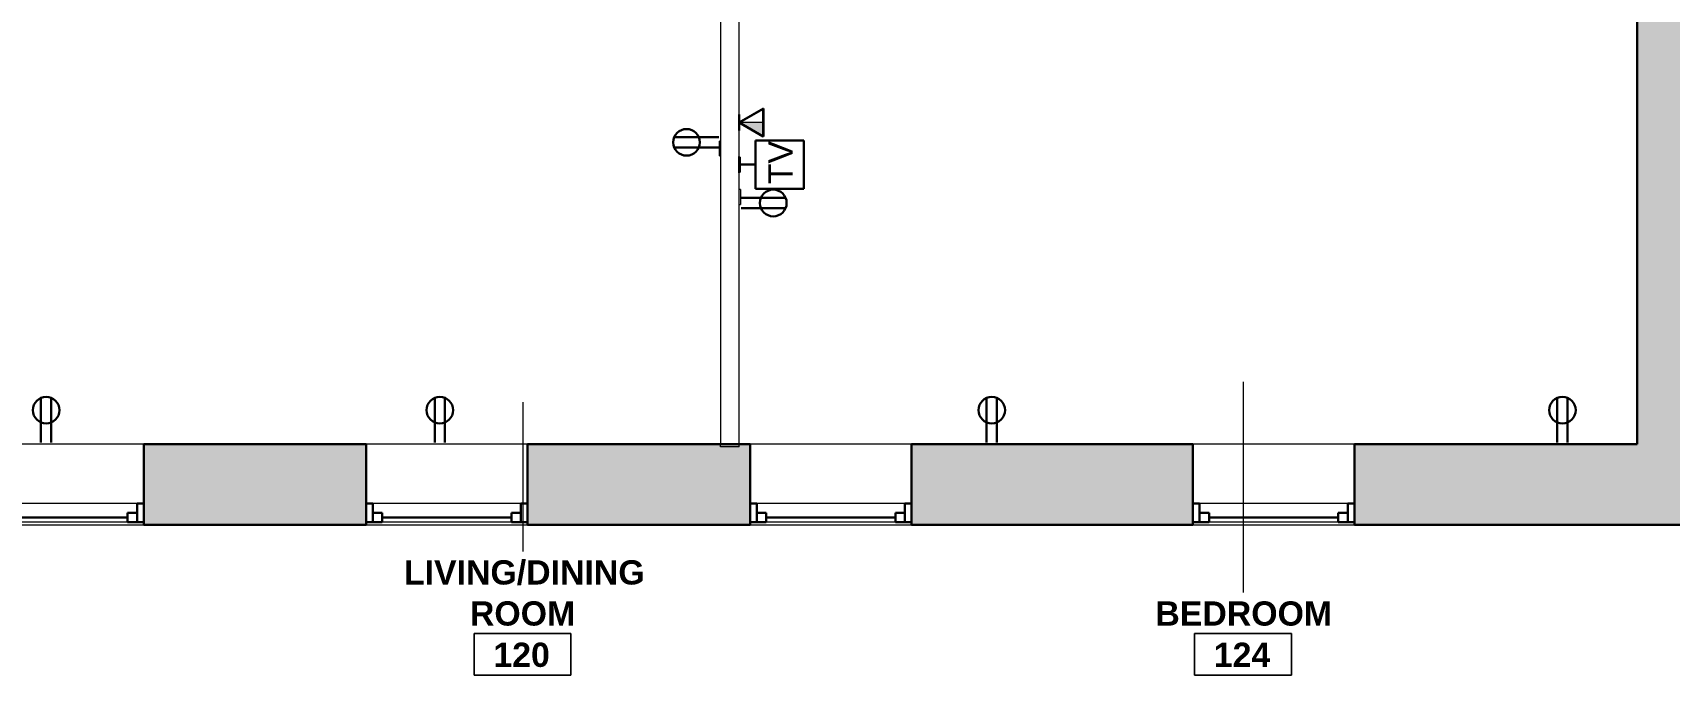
# Model space of a CAD drawing. Header units: inches. Extents: x -545 to 1062, y -2066 to -1239.
# Drawn here: x 386.5 to 690.4, y -1957.8 to -1838.6 of the extents above; entities that cross this region are included whole.
import ezdxf

# ---------------------------------------------------------------- set-up
doc = ezdxf.new("R2010")
doc.units = ezdxf.units.IN
doc.header["$MEASUREMENT"] = 0
for name, color, linetype, lineweight in [('A-ANNO-NOTE', 131, 'Continuous', 40), ('A-AREA-IDEN', 2, 'Continuous', 9), ('A-GLAZ', 151, 'Continuous', 18), ('A-WALL', 113, 'Continuous', 18), ('A-WALL-PATT', 111, 'Continuous', 18), ('E-ELEC-FIXT', 91, 'Continuous', 9), ('I-WALL', 2, 'Continuous', 18)]:
    doc.layers.add(name, color=color, linetype=linetype, lineweight=lineweight)
doc.styles.add('Swis721 Lt BT', font='swissl.ttf', dxfattribs={"height": 4.5})
doc.styles.add('Swis721 Lt BT_B_1', font='', dxfattribs={"height": 4.5})
doc.styles.get('Swis721 Lt BT_B_1').set_extended_font_data('Swis721 Lt BT', bold=True)

# ---------------------------------------------------------------- blocks, each defined once
blk = doc.blocks.new('Window-Double-Hung - 30_ x 56_-5127126-1ST FLOOR - POWER _ SIGNAL')
at = {"layer": 'A-GLAZ', "color": 8, "lineweight": 30}
for p, q in [((-15, 7.5), (-15, -7.5)), ((-15, 7), (-12, 7)), ((-13.75, 7), (-13.75, 3.5)), ((-12, 7), (-12, 5.25)), ((-12, 6.125), (12, 6.125)), ((12, 7), (15, 7)), ((12, 7), (12, 5.25)), ((13.75, 7), (13.75, 3.5)), ((15, -7.5), (15, 7.5)), ((-15, 3.5), (-13.75, 3.5)), ((-13.75, 5.25), (-12, 5.25)), ((13.75, 5.25), (12, 5.25)), ((13.75, 3.5), (15, 3.5))]:
    blk.add_line(p, q, dxfattribs=at)
at = {"layer": 'A-GLAZ'}
for p, q in [((15, 7.5), (-15, 7.5)), ((-15, -7.5), (15, -7.5))]:
    blk.add_line(p, q, dxfattribs=at)
at = {"layer": 'A-GLAZ', "lineweight": 9}
for p, q in [((-12, 7), (12, 7)), ((-13.75, 3.5), (13.75, 3.5))]:
    blk.add_line(p, q, dxfattribs=at)
blk = doc.blocks.new('PS - Power Device _Wall Base_ - Duplex-4862727-1ST FLOOR - POWER _ SIGNAL')
at = {"layer": 'E-ELEC-FIXT'}
for p, q in [((-102.49, -1821.34), (-102.68, -1821.34)), ((-102.49, -1821.34), (-102.49, -1824.09)), ((-102.68, -1824.09), (-102.49, -1824.09))]:
    blk.add_line(p, q, dxfattribs=at)
blk = doc.blocks.new('PS - Junction Box _Wall Base_ - TV-4868771-1ST FLOOR - POWER _ SIGNAL')
at = {"layer": 'E-ELEC-FIXT'}
for p, q in [((263.35, -1859.4), (263.35, -1856.65)), ((263.53, -1856.65), (263.35, -1856.65)), ((263.35, -1859.4), (263.53, -1859.4))]:
    blk.add_line(p, q, dxfattribs=at)
blk = doc.blocks.new('Room Tag - Room Name and Number-3379422-1ST FLOOR - POWER _ SIGNAL')
at = {"layer": 'A-AREA-IDEN'}
for p, q in [((-0.1881, -0.1636), (-0.1881, -0.0018)), ((-0.1881, -0.0018), (0.1869, -0.0018)), ((0.1869, -0.0018), (-0.1881, -0.0018)), ((-0.1881, -0.0018), (-0.1881, -0.1636)), ((0.1869, -0.0018), (0.1869, -0.1636)), ((0.1869, -0.1636), (0.1869, -0.0018)), ((0.1869, -0.1636), (-0.1881, -0.1636)), ((-0.1881, -0.1636), (0.1869, -0.1636))]:
    blk.add_line(p, q, dxfattribs=at)

msp = doc.modelspace()

# ---------------------------------------------------------------- hatches: boundary and pattern name
at = {"layer": 'A-ANNO-NOTE', "lineweight": 9}
msp.add_hatch(color=256, dxfattribs=at).paths.add_polyline_path([(522.13, -1857.81), (522.13, -1855.23), (517.66, -1855.23)], flags=0)
at = {"layer": 'A-WALL-PATT', "lineweight": 9}
msp.add_hatch(color=7, dxfattribs=at).paths.add_polyline_path([(684.44, -1914.91), (696.44, -1914.91), (696.44, -1697.97), (684.44, -1697.97), (684.44, -1858.98)], flags=0)
h = msp.add_hatch(color=7, dxfattribs=at)
h.paths.add_polyline_path([(998.98, -1929.91), (998.98, -1914.91), (996.73, -1914.91), (996.73, -1929.91)], flags=0)
h.paths.add_polyline_path([(875.09, -1929.91), (903.72, -1929.91), (903.72, -1914.91), (875.09, -1914.91)], flags=0)
h.paths.add_polyline_path([(949.84, -1929.91), (956.73, -1929.91), (956.73, -1914.91), (929.72, -1914.91), (929.72, -1929.91)], flags=0)
h.paths.add_polyline_path([(807.14, -1929.91), (849.09, -1929.91), (849.09, -1914.91), (807.14, -1914.91)], flags=0)
h.paths.add_polyline_path([(781.14, -1929.91), (781.14, -1914.91), (741.85, -1914.91), (741.85, -1929.91)], flags=0)
h.paths.add_polyline_path([(715.85, -1929.91), (715.85, -1914.91), (631.94, -1914.91), (631.94, -1929.91)], flags=0)
h.paths.add_polyline_path([(601.94, -1929.91), (601.94, -1914.91), (549.69, -1914.91), (549.69, -1929.91)], flags=0)
h.paths.add_polyline_path([(478.37, -1929.91), (519.69, -1929.91), (519.69, -1914.91), (478.37, -1914.91)], flags=0)
h.paths.add_polyline_path([(377.08, -1929.91), (377.08, -1914.91), (335.08, -1914.91), (335.08, -1929.91)], flags=0)
h.paths.add_polyline_path([(448.37, -1929.91), (448.37, -1914.91), (407.08, -1914.91), (407.08, -1929.91)], flags=0)

# ---------------------------------------------------------------- linework, layer by layer
at = {"layer": 'A-ANNO-NOTE', "lineweight": 30}
for p, q in [((517.66, -1855.23), (522.13, -1852.65)), ((517.7, -1855.21), (522.16, -1852.63)), ((517.7, -1856.71), (517.7, -1853.71)), ((522.13, -1852.65), (522.13, -1857.81)), ((522.16, -1852.63), (522.16, -1857.79)), ((517.66, -1855.23), (522.13, -1857.81)), ((517.7, -1855.21), (522.16, -1857.79)), ((513.87, -1857.94), (505.61, -1857.94)), ((513.87, -1859.85), (505.61, -1859.85)), ((513.87, -1859.85), (505.61, -1859.85)), ((520.7, -1858.52), (520.7, -1867.52)), ((529.7, -1858.52), (520.7, -1858.52)), ((529.7, -1867.52), (529.7, -1858.52)), ((517.7, -1864.52), (517.7, -1861.52)), ((517.7, -1863.02), (520.7, -1863.02)), ((518.02, -1869.19), (526.29, -1869.19)), ((518.02, -1869.19), (526.29, -1869.19)), ((520.7, -1867.52), (529.7, -1867.52)), ((518.02, -1871.11), (526.29, -1871.11)), ((387.99, -1914.58), (387.99, -1906.32)), ((387.99, -1914.58), (387.99, -1906.32)), ((389.91, -1914.58), (389.91, -1906.32)), ((461.12, -1914.58), (461.12, -1906.32)), ((461.12, -1914.58), (461.12, -1906.32)), ((463.03, -1914.58), (463.03, -1906.32)), ((563.62, -1914.58), (563.62, -1906.32)), ((563.62, -1914.58), (563.62, -1906.32)), ((565.53, -1914.58), (565.53, -1906.32)), ((669.61, -1914.58), (669.61, -1906.32)), ((669.61, -1914.58), (669.61, -1906.32)), ((671.52, -1914.58), (671.52, -1906.32))]:
    msp.add_line(p, q, dxfattribs=at)
at = {"layer": 'A-ANNO-NOTE', "lineweight": 9}
for p, q in [((517.66, -1855.23), (522.13, -1857.81)), ((522.13, -1855.23), (517.66, -1855.23)), ((522.13, -1857.81), (522.13, -1855.23))]:
    msp.add_line(p, q, dxfattribs=at)
at = {"layer": 'A-ANNO-NOTE', "lineweight": 30}
for centre, radius in [((507.89, -1858.89), 2.47), ((524, -1870.15), 2.48), ((388.95, -1908.6), 2.47), ((462.08, -1908.6), 2.47), ((564.58, -1908.6), 2.47), ((670.57, -1908.6), 2.47)]:
    msp.add_circle(centre, radius, dxfattribs=at)
at = {"layer": 'A-AREA-IDEN'}
for p, q in [((611.25, -1903.34), (611.28, -1942.47)), ((477.46, -1907.14), (477.47, -1934.83))]:
    msp.add_line(p, q, dxfattribs=at)
at = {"layer": 'A-WALL', "color": 8, "lineweight": 30}
for p, q in [((448.37, -1914.91), (407.08, -1914.91)), ((519.69, -1914.91), (478.37, -1914.91)), ((601.94, -1914.91), (549.69, -1914.91)), ((684.44, -1914.91), (631.94, -1914.91)), ((407.08, -1929.91), (448.37, -1929.91)), ((478.37, -1929.91), (519.69, -1929.91)), ((549.69, -1929.91), (601.94, -1929.91)), ((631.94, -1929.91), (715.85, -1929.91))]:
    msp.add_line(p, q, dxfattribs=at)
at = {"layer": 'A-WALL'}
for p, q in [((514.2, -1915.41), (514.2, -1914.91)), ((517.7, -1915.41), (517.7, -1914.91))]:
    msp.add_line(p, q, dxfattribs=at)
at = {"layer": 'I-WALL'}
for p, q in [((514.2, -1795.96), (514.2, -1914.91)), ((517.7, -1914.91), (517.7, -1799.46))]:
    msp.add_line(p, q, dxfattribs=at)
at = {"layer": 'I-WALL', "color": 8, "lineweight": 30}
msp.add_line((684.44, -1799.46), (684.44, -1914.91), dxfattribs=at)
at = {"layer": 'I-WALL', "lineweight": 9}
msp.add_line((517.7, -1915.41), (514.2, -1915.41), dxfattribs=at)

# ---------------------------------------------------------------- block references
at = {"layer": 'A-AREA-IDEN', "xscale": 47.99999999999997, "yscale": 47.99999999999997, "zscale": 47.99999999999997}
for p in [(477.46, -1949.95), (611.28, -1949.95)]:
    msp.add_blockref('Room Tag - Room Name and Number-3379422-1ST FLOOR - POWER _ SIGNAL', p, dxfattribs=at)
at = {"layer": 'A-GLAZ', "rotation": 180}
for p in [(392.08, -1922.41), (463.37, -1922.41), (534.69, -1922.41), (616.94, -1922.41)]:
    msp.add_blockref('Window-Double-Hung - 30_ x 56_-5127126-1ST FLOOR - POWER _ SIGNAL', p, dxfattribs=at)
at = {"layer": 'E-ELEC-FIXT', "rotation": 180}
for name, p in [('PS - Power Device _Wall Base_ - Duplex-4862727-1ST FLOOR - POWER _ SIGNAL', (411.52, -3682.74)), ('PS - Junction Box _Wall Base_ - TV-4868771-1ST FLOOR - POWER _ SIGNAL', (781.23, -3721.05))]:
    msp.add_blockref(name, p, dxfattribs=at)
at = {"layer": 'E-ELEC-FIXT'}
msp.add_blockref('PS - Power Device _Wall Base_ - Duplex-4862727-1ST FLOOR - POWER _ SIGNAL', (620.38, -46.31), dxfattribs=at)

# ---------------------------------------------------------------- texts
at = {"layer": 'A-ANNO-NOTE', "lineweight": 9, "insert": (523.11, -1866.67), "char_height": 4.5, "width": 8.484, "attachment_point": 1, "rotation": 90, "style": 'Swis721 Lt BT'}
msp.add_mtext('TV', dxfattribs=at)
at = {"layer": 'A-AREA-IDEN', "char_height": 4.5, "attachment_point": 1, "style": 'Swis721 Lt BT_B_1'}
for s, insert, width in [('LIVING/DINING', (455.41, -1936.46), 53.328), ('ROOM', (467.66, -1944.08), 23.7855), ('BEDROOM', (594.97, -1944.09), 39.39), ('120', (472.02, -1951.75), 12.726), ('124', (605.83, -1951.75), 12.726)]:
    msp.add_mtext(s, dxfattribs=dict(at, insert=insert, width=width))

doc.saveas('drawing.dxf')
